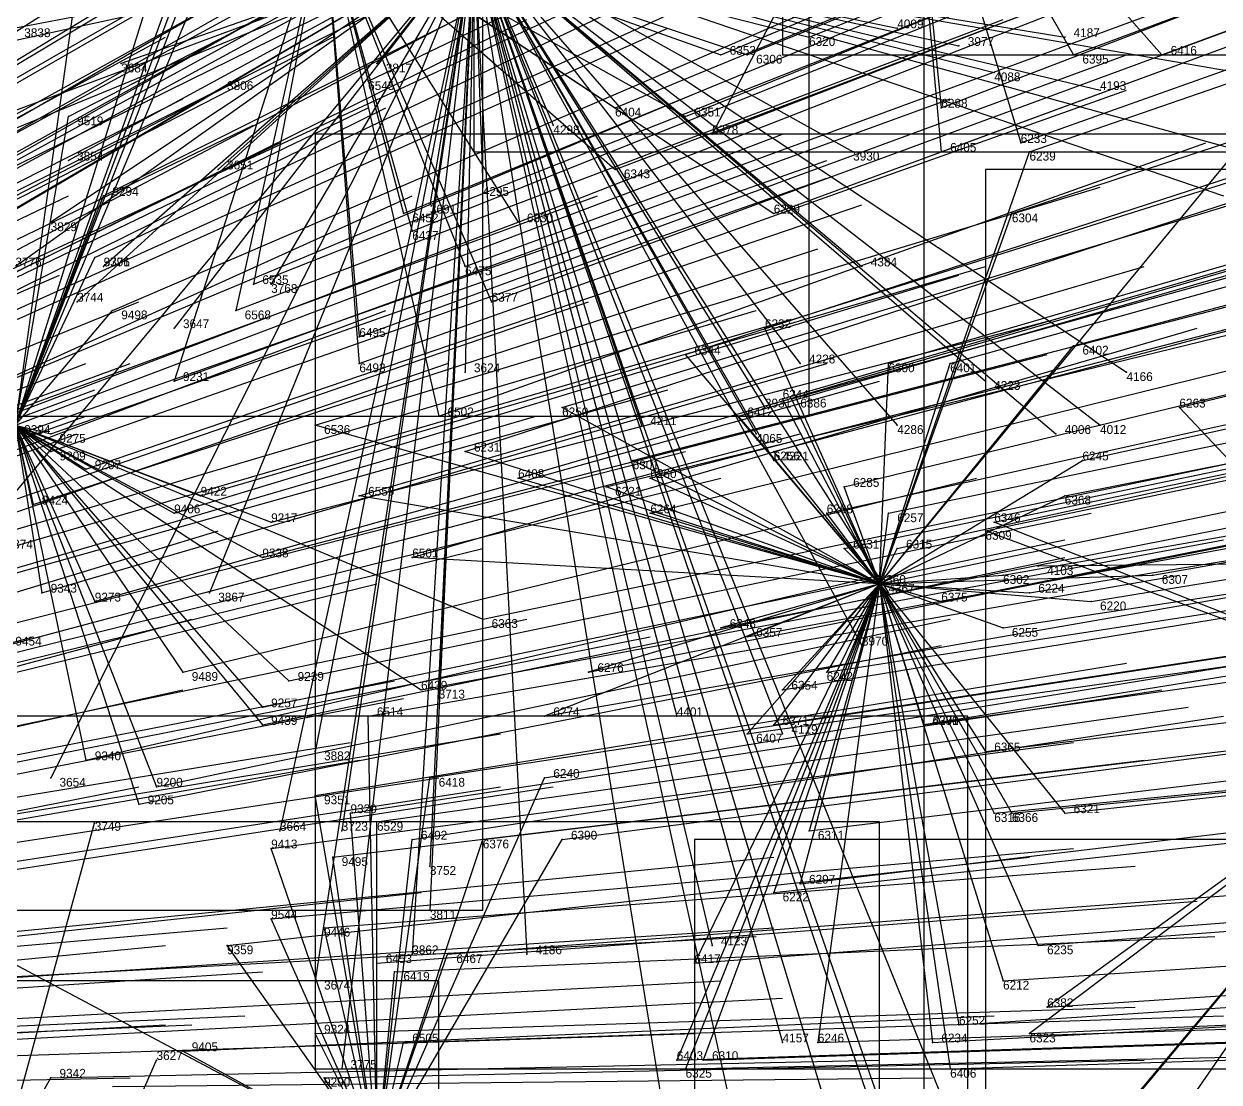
# Model space of a CAD drawing. Extents: x -0.5 to 0.59, y -0.5 to 0.59.
# Drawn here: x 0.207 to 0.3425, y 0.0045 to 0.1245 of the extents above; entities that cross this region are included whole.
import ezdxf

# ---------------------------------------------------------------- set-up
doc = ezdxf.new("R2010")
doc.units = 0
for name, color, linetype in [('Clients', 3, 'CONTINUOUS'), ('Facilities', 3, 'CONTINUOUS'), ('Facilities_lines', 3, 'CONTINUOUS'), ('Min_max_boxes', 1, 'CONTINUOUS'), ('Normals', 1, 'CONTINUOUS'), ('Source_points', 5, 'CONTINUOUS'), ('Text', 3, 'CONTINUOUS')]:
    doc.layers.add(name, color=color, linetype=linetype)

msp = doc.modelspace()

# ---------------------------------------------------------------- linework, layer by layer
at = {"layer": 'Clients', "color": 5}
for p in [(0.306, 0.124, -1.25), (0.296, 0.123, -0.8), (0.313, 0.122, -1.25), (0.325, 0.123, -1.25), (0.286, 0.121, -0.778), (0.289, 0.121, -0.783), (0.326, 0.121, -0.869), (0.336, 0.121, -0.894), (0.218, 0.12, -1.25), (0.247, 0.12, -1.25), (0.246, 0.118, -0.682), (0.317, 0.119, -1.25), (0.229, 0.117, -1.25), (0.329, 0.117, -1.25), (0.212, 0.114, -0.601), (0.274, 0.115, -0.742), (0.282, 0.114, -0.761), (0.311, 0.115, -0.828), (0.267, 0.113, -1.25), (0.285, 0.112, -0.765), (0.301, 0.11, -1.25), (0.311, 0.11, -0.826), (0.32, 0.111, -0.846), (0.321, 0.11, -0.847), (0.212, 0.109, -1.25), (0.229, 0.108, -1.25), (0.274, 0.108, -0.736), (0.259, 0.106, -1.25), (0.216, 0.105, -0.602), (0.253, 0.104, -1.25), (0.21, 0.102, -1.25), (0.25, 0.103, -0.676), (0.263, 0.102, -0.706), (0.292, 0.103, -0.774), (0.319, 0.103, -0.838), (0.251, 0.101, -0.675), (0.215, 0.098, -0.591), (0.216, 0.097, -1.25), (0.257, 0.097, -0.686), (0.302, 0.097, -1.25), (0.233, 0.095, -0.63), (0.235, 0.095, -1.25), (0.213, 0.093, -1.25), (0.26, 0.093, -0.689), (0.217, 0.092, -0.59), (0.231, 0.092, -0.622), (0.224, 0.09, -1.25), (0.291, 0.09, -0.762), (0.245, 0.089, -0.652), (0.282, 0.087, -0.739), (0.326, 0.088, -0.844), (0.245, 0.086, -0.648), (0.295, 0.086, -1.25), (0.305, 0.086, -0.792), (0.312, 0.086, -0.809), (0.257, 0.085, -1.25), (0.332, 0.085, -1.25), (0.224, 0.084, -0.598), (0.316, 0.084, -1.25), (0.293, 0.082, -0.761), (0.294, 0.082, -0.763), (0.254, 0.08, -0.667), (0.268, 0.081, -0.699), (0.288, 0.08, -0.748), (0.291, 0.081, -1.25), (0.338, 0.081, -0.868), (0.24, 0.079, -0.632), (0.277, 0.079, -1.25), (0.306, 0.079, -1.25), (0.329, 0.079, -1.25), (0.21, 0.078, -0.561), (0.29, 0.078, -1.25), (0.324, 0.078, -1.25), (0.21, 0.076, -0.559), (0.257, 0.076, -0.671), (0.292, 0.076, -0.754), (0.276, 0.075, -0.714), (0.292, 0.075, -1.25), (0.327, 0.075, -0.838), (0.214, 0.074, -0.567), (0.263, 0.073, -0.682), (0.273, 0.072, -0.706), (0.278, 0.073, -0.718), (0.3, 0.072, -0.772), (0.227, 0.071, -0.594), (0.245, 0.071, -0.639), (0.325, 0.071, -0.831), (0.208, 0.07, -0.55), (0.224, 0.069, -0.586), (0.235, 0.068, -0.611), (0.278, 0.069, -0.715), (0.298, 0.069, -0.764), (0.305, 0.069, -0.782), (0.317, 0.068, -0.81), (0.316, 0.067, -0.806), (0.234, 0.064, -0.606), (0.251, 0.064, -0.648), (0.3, 0.065, -0.769), (0.306, 0.065, -0.783), (0.322, 0.063, -1.25), (0.318, 0.062, -0.809), (0.335, 0.062, -0.852), (0.209, 0.06, -0.545), (0.228, 0.06, -1.25), (0.305, 0.06, -1.25), (0.321, 0.06, -0.816), (0.215, 0.059, -0.557), (0.311, 0.059, -0.791), (0.328, 0.059, -0.833), (0.259, 0.057, -0.663), (0.286, 0.056, -0.729), (0.318, 0.056, -0.808), (0.289, 0.055, -0.737), (0.302, 0.054, -1.25), (0.225, 0.051, -0.577), (0.271, 0.051, -0.69), (0.298, 0.051, -0.755), (0.237, 0.05, -0.606), (0.252, 0.049, -0.641), (0.293, 0.049, -0.744), (0.254, 0.048, -1.25), (0.234, 0.047, -0.598), (0.234, 0.045, -0.596), (0.246, 0.046, -0.626), (0.266, 0.046, -0.676), (0.281, 0.046, -1.25), (0.292, 0.045, -0.74), (0.309, 0.045, -1.25), (0.309, 0.045, -0.781), (0.289, 0.044, -0.731), (0.293, 0.044, -1.25), (0.214, 0.041, -0.545), (0.24, 0.042, -1.25), (0.316, 0.042, -0.797), (0.21, 0.039, -1.25), (0.222, 0.038, -0.563), (0.253, 0.039, -0.64), (0.266, 0.039, -0.673), (0.24, 0.037, -0.608), (0.22, 0.036, -0.558), (0.215, 0.034, -1.25), (0.244, 0.035, -0.617), (0.247, 0.034, -0.623), (0.317, 0.035, -0.796), (0.319, 0.035, -0.801), (0.325, 0.035, -0.818), (0.236, 0.033, -1.25), (0.243, 0.033, -1.25), (0.296, 0.033, -0.746), (0.251, 0.032, -0.633), (0.259, 0.032, -0.652), (0.268, 0.032, -0.676), (0.235, 0.031, -0.592), (0.242, 0.03, -0.61), (0.253, 0.029, -1.25), (0.292, 0.026, -0.733), (0.295, 0.027, -0.742), (0.253, 0.024, -1.25), (0.235, 0.023, -0.59), (0.241, 0.022, -0.605), (0.23, 0.02, -0.577), (0.251, 0.019, -1.25), (0.255, 0.019, -0.64), (0.264, 0.019, -1.25), (0.285, 0.02, -1.25), (0.322, 0.02, -0.807), (0.247, 0.018, -0.62), (0.283, 0.018, -0.708), (0.249, 0.017, -0.625), (0.24, 0.016, -1.25), (0.318, 0.016, -0.795), (0.323, 0.013, -0.808), (0.313, 0.011, -0.782), (0.24, 0.01, -0.601), (0.321, 0.01, -0.802), (0.25, 0.009, -0.626), (0.293, 0.009, -1.25), (0.297, 0.009, -0.742), (0.31, 0.009, -0.776), (0.222, 0.007, -1.25), (0.225, 0.008, -0.563), (0.281, 0.007, -0.702), (0.284, 0.007, -0.711), (0.243, 0.006, -1.25), (0.282, 0.006, -0.705), (0.312, 0.006, -0.78), (0.21, 0.005, -0.526), (0.241, 0.005, -0.603)]:
    msp.add_point(p, dxfattribs=at)
at = {"layer": 'Facilities', "color": 3}
msp.add_point((0.304, 0.061, -0.775), dxfattribs=at)
at = {"layer": 'Facilities_lines', "color": 3}
for p, q in [((0.307, 0.154, -0.86), (0.285, 0.112, -0.765)), ((0.307, 0.154, -0.86), (0.32, 0.111, -0.846)), ((0.307, 0.154, -0.86), (0.311, 0.115, -0.828)), ((0.307, 0.154, -0.86), (0.326, 0.121, -0.869)), ((0.307, 0.154, -0.86), (0.311, 0.11, -0.826)), ((0.307, 0.154, -0.86), (0.336, 0.121, -0.894)), ((0.241, 0.137, -0.692), (0.224, 0.084, -0.598)), ((0.241, 0.137, -0.692), (0.231, 0.092, -0.622)), ((0.241, 0.137, -0.692), (0.233, 0.095, -0.63)), ((0.241, 0.137, -0.692), (0.292, 0.103, -0.774)), ((0.241, 0.137, -0.692), (0.26, 0.093, -0.689)), ((0.241, 0.137, -0.692), (0.251, 0.101, -0.675)), ((0.241, 0.137, -0.692), (0.25, 0.103, -0.676)), ((0.241, 0.137, -0.692), (0.257, 0.097, -0.686)), ((0.241, 0.137, -0.692), (0.245, 0.086, -0.648)), ((0.241, 0.137, -0.692), (0.245, 0.089, -0.652)), ((0.241, 0.137, -0.692), (0.254, 0.08, -0.667)), ((0.241, 0.137, -0.692), (0.246, 0.118, -0.682)), ((0.241, 0.137, -0.692), (0.263, 0.102, -0.706)), ((0.241, 0.137, -0.692), (0.274, 0.108, -0.736)), ((0.241, 0.137, -0.692), (0.289, 0.121, -0.783)), ((0.241, 0.137, -0.692), (0.296, 0.123, -0.8)), ((0.241, 0.137, -0.692), (0.282, 0.114, -0.761)), ((0.241, 0.137, -0.692), (0.286, 0.121, -0.778)), ((0.241, 0.137, -0.692), (0.274, 0.115, -0.742)), ((0.206, 0.079, -0.552), (0.23, 0.136, -0.668)), ((0.258, 0.134, -1.25), (0.185, 0.118, -1.25)), ((0.258, 0.134, -1.25), (0.188, 0.108, -1.25)), ((0.258, 0.134, -1.25), (0.188, 0.093, -1.25)), ((0.258, 0.134, -1.25), (0.191, 0.101, -1.25)), ((0.258, 0.134, -1.25), (0.194, 0.057, -1.25)), ((0.258, 0.134, -1.25), (0.195, 0.097, -1.25)), ((0.258, 0.134, -1.25), (0.202, 0.111, -1.25)), ((0.258, 0.134, -1.25), (0.206, 0.097, -1.25)), ((0.258, 0.134, -1.25), (0.206, 0.124, -1.25)), ((0.258, 0.134, -1.25), (0.21, 0.039, -1.25)), ((0.258, 0.134, -1.25), (0.21, 0.102, -1.25)), ((0.258, 0.134, -1.25), (0.212, 0.109, -1.25)), ((0.258, 0.134, -1.25), (0.213, 0.093, -1.25)), ((0.258, 0.134, -1.25), (0.216, 0.097, -1.25)), ((0.258, 0.134, -1.25), (0.218, 0.12, -1.25)), ((0.258, 0.134, -1.25), (0.224, 0.09, -1.25)), ((0.258, 0.134, -1.25), (0.228, 0.06, -1.25)), ((0.258, 0.134, -1.25), (0.229, 0.108, -1.25)), ((0.258, 0.134, -1.25), (0.229, 0.117, -1.25)), ((0.258, 0.134, -1.25), (0.235, 0.095, -1.25)), ((0.258, 0.134, -1.25), (0.236, 0.033, -1.25)), ((0.258, 0.134, -1.25), (0.24, 0.016, -1.25)), ((0.258, 0.134, -1.25), (0.24, 0.042, -1.25)), ((0.258, 0.134, -1.25), (0.243, 0.006, -1.25)), ((0.258, 0.134, -1.25), (0.243, 0.033, -1.25)), ((0.258, 0.134, -1.25), (0.247, 0.12, -1.25)), ((0.258, 0.134, -1.25), (0.251, 0.019, -1.25)), ((0.258, 0.134, -1.25), (0.253, 0.029, -1.25)), ((0.258, 0.134, -1.25), (0.253, 0.024, -1.25)), ((0.258, 0.134, -1.25), (0.253, 0.104, -1.25)), ((0.258, 0.134, -1.25), (0.254, 0.048, -1.25)), ((0.258, 0.134, -1.25), (0.257, 0.085, -1.25)), ((0.258, 0.134, -1.25), (0.291, -0.016, -1.25)), ((0.258, 0.134, -1.25), (0.303, -0.015, -1.25)), ((0.258, 0.134, -1.25), (0.31, -0.015, -1.25)), ((0.258, 0.134, -1.25), (0.28, -0.002, -1.25)), ((0.258, 0.134, -1.25), (0.306, -0.007, -1.25)), ((0.258, 0.134, -1.25), (0.301, 0.11, -1.25)), ((0.258, 0.134, -1.25), (0.291, 0.081, -1.25)), ((0.258, 0.134, -1.25), (0.302, 0.054, -1.25)), ((0.258, 0.134, -1.25), (0.313, 0.122, -1.25)), ((0.258, 0.134, -1.25), (0.306, 0.124, -1.25)), ((0.258, 0.134, -1.25), (0.29, 0.078, -1.25)), ((0.258, 0.134, -1.25), (0.317, 0.119, -1.25)), ((0.258, 0.134, -1.25), (0.343, 0.105, -1.25)), ((0.258, 0.134, -1.25), (0.293, 0.044, -1.25)), ((0.258, 0.134, -1.25), (0.285, 0.02, -1.25)), ((0.258, 0.134, -1.25), (0.293, 0.009, -1.25)), ((0.258, 0.134, -1.25), (0.313, -0.002, -1.25)), ((0.258, 0.134, -1.25), (0.362, 0.116, -1.25)), ((0.258, 0.134, -1.25), (0.324, 0.078, -1.25)), ((0.258, 0.134, -1.25), (0.329, 0.079, -1.25)), ((0.258, 0.134, -1.25), (0.349, 0.109, -1.25)), ((0.258, 0.134, -1.25), (0.332, 0.085, -1.25)), ((0.258, 0.134, -1.25), (0.264, 0.019, -1.25)), ((0.258, 0.134, -1.25), (0.325, 0.123, -1.25)), ((0.258, 0.134, -1.25), (0.329, 0.117, -1.25)), ((0.258, 0.134, -1.25), (0.277, 0.079, -1.25)), ((0.258, 0.134, -1.25), (0.292, 0.075, -1.25)), ((0.258, 0.134, -1.25), (0.316, 0.084, -1.25)), ((0.258, 0.134, -1.25), (0.295, 0.086, -1.25)), ((0.258, 0.134, -1.25), (0.306, 0.079, -1.25)), ((0.258, 0.134, -1.25), (0.259, 0.106, -1.25)), ((0.258, 0.134, -1.25), (0.267, 0.113, -1.25)), ((0.258, 0.134, -1.25), (0.305, 0.06, -1.25)), ((0.258, 0.134, -1.25), (0.302, 0.097, -1.25)), ((0.258, 0.134, -1.25), (0.281, 0.046, -1.25)), ((0.206, 0.079, -0.552), (0.226, 0.13, -0.65)), ((0.206, 0.079, -0.552), (0.213, 0.129, -0.623)), ((0.206, 0.079, -0.552), (0.224, 0.129, -0.647)), ((0.206, 0.079, -0.552), (0.221, 0.127, -0.637)), ((0.206, 0.079, -0.552), (0.224, 0.127, -0.644)), ((0.206, 0.079, -0.552), (0.212, 0.114, -0.601)), ((0.304, 0.061, -0.775), (0.346, 0.112, -0.91)), ((0.304, 0.061, -0.775), (0.321, 0.11, -0.847)), ((0.206, 0.079, -0.552), (0.216, 0.105, -0.602)), ((0.304, 0.061, -0.775), (0.319, 0.103, -0.838)), ((0.206, 0.079, -0.552), (0.215, 0.098, -0.591)), ((0.206, 0.079, -0.552), (0.217, 0.092, -0.59)), ((0.304, 0.061, -0.775), (0.291, 0.09, -0.762)), ((0.304, 0.061, -0.775), (0.282, 0.087, -0.739)), ((0.304, 0.061, -0.775), (0.326, 0.088, -0.844)), ((0.304, 0.061, -0.775), (0.305, 0.086, -0.792)), ((0.304, 0.061, -0.775), (0.312, 0.086, -0.809)), ((0.304, 0.061, -0.775), (0.293, 0.082, -0.761)), ((0.304, 0.061, -0.775), (0.294, 0.082, -0.763)), ((0.304, 0.061, -0.775), (0.268, 0.081, -0.699)), ((0.304, 0.061, -0.775), (0.288, 0.08, -0.748)), ((0.37, 0.047, -0.931), (0.338, 0.081, -0.868)), ((0.206, 0.079, -0.552), (0.252, 0.049, -0.641)), ((0.206, 0.079, -0.552), (0.222, 0.038, -0.563)), ((0.206, 0.079, -0.552), (0.22, 0.036, -0.558)), ((0.206, 0.079, -0.552), (0.234, 0.047, -0.598)), ((0.206, 0.079, -0.552), (0.214, 0.041, -0.545)), ((0.206, 0.079, -0.552), (0.214, 0.074, -0.567)), ((0.206, 0.079, -0.552), (0.21, 0.076, -0.559)), ((0.206, 0.079, -0.552), (0.21, 0.078, -0.561)), ((0.206, 0.079, -0.552), (0.215, 0.059, -0.557)), ((0.206, 0.079, -0.552), (0.209, 0.06, -0.545)), ((0.206, 0.079, -0.552), (0.259, 0.057, -0.663)), ((0.206, 0.079, -0.552), (0.235, 0.068, -0.611)), ((0.206, 0.079, -0.552), (0.237, 0.05, -0.606)), ((0.206, 0.079, -0.552), (0.234, 0.064, -0.606)), ((0.206, 0.079, -0.552), (0.224, 0.069, -0.586)), ((0.206, 0.079, -0.552), (0.227, 0.071, -0.594)), ((0.206, 0.079, -0.552), (0.208, 0.07, -0.55)), ((0.206, 0.079, -0.552), (0.234, 0.045, -0.596)), ((0.206, 0.079, -0.552), (0.225, 0.051, -0.577)), ((0.304, 0.061, -0.775), (0.24, 0.079, -0.632)), ((0.304, 0.061, -0.775), (0.257, 0.076, -0.671)), ((0.304, 0.061, -0.775), (0.292, 0.076, -0.754)), ((0.304, 0.061, -0.775), (0.276, 0.075, -0.714)), ((0.304, 0.061, -0.775), (0.327, 0.075, -0.838)), ((0.304, 0.061, -0.775), (0.263, 0.073, -0.682)), ((0.304, 0.061, -0.775), (0.273, 0.072, -0.706)), ((0.304, 0.061, -0.775), (0.278, 0.073, -0.718)), ((0.304, 0.061, -0.775), (0.3, 0.072, -0.772)), ((0.304, 0.061, -0.775), (0.245, 0.071, -0.639)), ((0.304, 0.061, -0.775), (0.325, 0.071, -0.831)), ((0.304, 0.061, -0.775), (0.278, 0.069, -0.715)), ((0.304, 0.061, -0.775), (0.298, 0.069, -0.764)), ((0.304, 0.061, -0.775), (0.305, 0.069, -0.782)), ((0.37, 0.047, -0.931), (0.317, 0.068, -0.81)), ((0.37, 0.047, -0.931), (0.316, 0.067, -0.806)), ((0.304, 0.061, -0.775), (0.251, 0.064, -0.648)), ((0.304, 0.061, -0.775), (0.3, 0.065, -0.769)), ((0.304, 0.061, -0.775), (0.306, 0.065, -0.783)), ((0.427, 0.064, -1.25), (0.309, 0.045, -1.25)), ((0.427, 0.064, -1.25), (0.322, 0.063, -1.25)), ((0.304, 0.061, -0.775), (0.266, 0.046, -0.676)), ((0.304, 0.061, -0.775), (0.271, 0.051, -0.69)), ((0.304, 0.061, -0.775), (0.281, 0.007, -0.702)), ((0.304, 0.061, -0.775), (0.282, 0.006, -0.705)), ((0.304, 0.061, -0.775), (0.283, 0.018, -0.708)), ((0.304, 0.061, -0.775), (0.284, 0.007, -0.711)), ((0.304, 0.061, -0.775), (0.286, 0.056, -0.729)), ((0.304, 0.061, -0.775), (0.289, 0.055, -0.737)), ((0.304, 0.061, -0.775), (0.289, 0.044, -0.731)), ((0.304, 0.061, -0.775), (0.292, 0.026, -0.733)), ((0.304, 0.061, -0.775), (0.292, 0.045, -0.74)), ((0.304, 0.061, -0.775), (0.293, 0.049, -0.744)), ((0.304, 0.061, -0.775), (0.295, 0.027, -0.742)), ((0.304, 0.061, -0.775), (0.296, 0.033, -0.746)), ((0.304, 0.061, -0.775), (0.297, 0.009, -0.742)), ((0.304, 0.061, -0.775), (0.298, 0.051, -0.755)), ((0.304, 0.061, -0.775), (0.335, 0.062, -0.852)), ((0.304, 0.061, -0.775), (0.318, 0.062, -0.809)), ((0.304, 0.061, -0.775), (0.318, 0.016, -0.795)), ((0.304, 0.061, -0.775), (0.328, 0.059, -0.833)), ((0.304, 0.061, -0.775), (0.31, 0.009, -0.776)), ((0.304, 0.061, -0.775), (0.322, 0.02, -0.807)), ((0.304, 0.061, -0.775), (0.318, 0.056, -0.808)), ((0.304, 0.061, -0.775), (0.309, 0.045, -0.781)), ((0.304, 0.061, -0.775), (0.321, 0.06, -0.816)), ((0.304, 0.061, -0.775), (0.317, 0.035, -0.796)), ((0.304, 0.061, -0.775), (0.325, 0.035, -0.818)), ((0.304, 0.061, -0.775), (0.313, 0.011, -0.782)), ((0.304, 0.061, -0.775), (0.316, 0.042, -0.797)), ((0.304, 0.061, -0.775), (0.319, 0.035, -0.801)), ((0.304, 0.061, -0.775), (0.311, 0.059, -0.791)), ((0.304, 0.061, -0.775), (0.312, 0.006, -0.78)), ((0.37, 0.047, -0.931), (0.321, 0.01, -0.802)), ((0.37, 0.047, -0.931), (0.323, 0.013, -0.808)), ((0.37, 0.047, -0.931), (0.328, -0.003, -0.819)), ((0.37, 0.047, -0.931), (0.329, -0.002, -0.822)), ((0.37, 0.047, -0.931), (0.334, -0.005, -0.836)), ((0.247, -0.004, -0.617), (0.246, 0.046, -0.626)), ((0.247, -0.004, -0.617), (0.253, 0.039, -0.64)), ((0.247, -0.004, -0.617), (0.266, 0.039, -0.673)), ((0.247, -0.004, -0.617), (0.24, 0.037, -0.608)), ((0.184, -0.079, -1.25), (0.215, 0.034, -1.25)), ((0.247, -0.004, -0.617), (0.244, 0.035, -0.617)), ((0.247, -0.004, -0.617), (0.247, 0.034, -0.623)), ((0.247, -0.004, -0.617), (0.259, 0.032, -0.652)), ((0.247, -0.004, -0.617), (0.268, 0.032, -0.676)), ((0.247, -0.004, -0.617), (0.251, 0.032, -0.633)), ((0.247, -0.004, -0.617), (0.235, 0.031, -0.592)), ((0.247, -0.004, -0.617), (0.242, 0.03, -0.61)), ((0.247, -0.004, -0.617), (0.235, 0.023, -0.59)), ((0.247, -0.004, -0.617), (0.241, 0.022, -0.605)), ((0.247, -0.004, -0.617), (0.2, 0.021, -0.503)), ((0.247, -0.004, -0.617), (0.23, 0.02, -0.577)), ((0.247, -0.004, -0.617), (0.255, 0.019, -0.64)), ((0.247, -0.004, -0.617), (0.247, 0.018, -0.62)), ((0.247, -0.004, -0.617), (0.249, 0.017, -0.625)), ((0.247, -0.004, -0.617), (0.24, 0.01, -0.601)), ((0.247, -0.004, -0.617), (0.25, 0.009, -0.626)), ((0.184, -0.079, -1.25), (0.222, 0.007, -1.25)), ((0.247, -0.004, -0.617), (0.225, 0.008, -0.563)), ((0.19, -0.031, -0.482), (0.21, 0.005, -0.526)), ((0.247, -0.004, -0.617), (0.241, 0.005, -0.603))]:
    msp.add_line(p, q, dxfattribs=at)
at = {"layer": 'Min_max_boxes', "color": 1}
for p, q in [((0.309, 0.285, -1.25), (0.309, -0.116, -1.25)), ((0.309, 0.285, -1.25), (0.309, -0.116, -1.25)), ((0.293, 0.269, -1.25), (0.293, 0.121, -1.25)), ((0.293, 0.269, -1.25), (0.293, 0.121, -1.25)), ((0.258, 0.198, -1.021), (0.258, 0.11, -1.021)), ((0.258, 0.198, -0.742), (0.258, 0.11, -0.742)), ((0.296, 0.08, -0.82), (0.296, 0.181, -0.82)), ((0.296, 0.08, -0.549), (0.296, 0.181, -0.549)), ((0.259, 0.024, -0.668), (0.259, 0.136, -0.668)), ((0.259, 0.024, -0.417), (0.259, 0.136, -0.417)), ((0.293, 0.121, -1.25), (0.475, 0.121, -1.25)), ((0.293, 0.121, -1.25), (0.475, 0.121, -1.25)), ((0.293, 0.121, -1.25), (0.293, 0.121, -1.25)), ((0.346, 0.112, -0.91), (0.24, 0.112, -0.91)), ((0.24, 0.112, -0.91), (0.24, 0.006, -0.91)), ((0.346, 0.112, -0.632), (0.24, 0.112, -0.632)), ((0.24, 0.112, -0.632), (0.24, 0.006, -0.632)), ((0.24, 0.112, -0.91), (0.24, 0.112, -0.632)), ((0.258, 0.11, -1.021), (0.371, 0.11, -1.021)), ((0.258, 0.11, -0.742), (0.371, 0.11, -0.742)), ((0.258, 0.11, -1.021), (0.258, 0.11, -0.742)), ((0.427, 0.108, -1.069), (0.316, 0.108, -1.069)), ((0.316, 0.108, -1.069), (0.316, -0.005, -1.069)), ((0.427, 0.108, -0.802), (0.316, 0.108, -0.802)), ((0.316, 0.108, -0.802), (0.316, -0.005, -0.802)), ((0.316, 0.108, -1.069), (0.316, 0.108, -0.802)), ((0.173, 0.08, -0.82), (0.296, 0.08, -0.82)), ((0.173, 0.08, -0.549), (0.296, 0.08, -0.549)), ((0.296, 0.08, -0.82), (0.296, 0.08, -0.549)), ((0.314, 0.046, -0.786), (0.2, 0.046, -0.786)), ((0.314, 0.046, -0.503), (0.2, 0.046, -0.503)), ((0.314, -0.053, -0.786), (0.314, 0.046, -0.786)), ((0.314, -0.053, -0.503), (0.314, 0.046, -0.503)), ((0.314, 0.046, -0.786), (0.314, 0.046, -0.503)), ((0.304, 0.034, -1.25), (0.067, 0.034, -1.25)), ((0.304, 0.034, -1.25), (0.067, 0.034, -1.25)), ((0.304, -0.175, -1.25), (0.304, 0.034, -1.25)), ((0.304, -0.175, -1.25), (0.304, 0.034, -1.25)), ((0.304, 0.034, -1.25), (0.304, 0.034, -1.25)), ((0.497, 0.032, -1.25), (0.283, 0.032, -1.25)), ((0.283, 0.032, -1.25), (0.283, -0.244, -1.25)), ((0.497, 0.032, -1.25), (0.283, 0.032, -1.25)), ((0.283, 0.032, -1.25), (0.283, -0.244, -1.25)), ((0.283, 0.032, -1.25), (0.283, 0.032, -1.25)), ((0.15, 0.024, -0.668), (0.259, 0.024, -0.668)), ((0.15, 0.024, -0.417), (0.259, 0.024, -0.417)), ((0.259, 0.024, -0.668), (0.259, 0.024, -0.417)), ((0.254, 0.016, -0.635), (0.119, 0.016, -0.635)), ((0.254, 0.016, -0.312), (0.119, 0.016, -0.312)), ((0.254, -0.075, -0.635), (0.254, 0.016, -0.635)), ((0.254, -0.075, -0.312), (0.254, 0.016, -0.312)), ((0.254, 0.016, -0.635), (0.254, 0.016, -0.312)), ((0.24, 0.006, -0.91), (0.346, 0.006, -0.91)), ((0.24, 0.006, -0.632), (0.346, 0.006, -0.632)), ((0.24, 0.006, -0.91), (0.24, 0.006, -0.632))]:
    msp.add_line(p, q, dxfattribs=at)
at = {"layer": 'Normals', "color": 1}
for p, q in [((0.246, 0.118, -0.682), (0.329, 0.158, -0.644)), ((0.296, 0.123, -0.8), (0.382, 0.158, -0.763)), ((0.188, 0.109, -0.544), (0.268, 0.157, -0.508)), ((0.202, 0.112, -0.578), (0.283, 0.157, -0.54)), ((0.212, 0.114, -0.601), (0.294, 0.156, -0.564)), ((0.286, 0.121, -0.778), (0.372, 0.157, -0.741)), ((0.289, 0.121, -0.783), (0.375, 0.156, -0.746)), ((0.204, 0.111, -0.58), (0.285, 0.155, -0.542)), ((0.175, 0.104, -0.509), (0.254, 0.154, -0.474)), ((0.326, 0.121, -0.869), (0.412, 0.153, -0.831)), ((0.336, 0.121, -0.894), (0.423, 0.153, -0.856)), ((0.274, 0.115, -0.742), (0.359, 0.15, -0.704)), ((0.282, 0.114, -0.761), (0.368, 0.149, -0.723)), ((0.311, 0.115, -0.828), (0.397, 0.148, -0.791)), ((0.191, 0.101, -0.54), (0.272, 0.147, -0.503)), ((0.216, 0.105, -0.602), (0.3, 0.147, -0.565)), ((0.166, 0.096, -0.48), (0.245, 0.144, -0.442)), ((0.179, 0.098, -0.51), (0.26, 0.145, -0.474)), ((0.285, 0.112, -0.765), (0.371, 0.145, -0.728)), ((0.17, 0.097, -0.488), (0.25, 0.143, -0.451)), ((0.186, 0.098, -0.526), (0.268, 0.143, -0.49)), ((0.195, 0.1, -0.549), (0.279, 0.142, -0.513)), ((0.274, 0.108, -0.736), (0.361, 0.141, -0.7)), ((0.311, 0.11, -0.826), (0.398, 0.142, -0.788)), ((0.32, 0.111, -0.846), (0.407, 0.142, -0.809)), ((0.321, 0.11, -0.847), (0.408, 0.14, -0.81)), ((0.162, 0.093, -0.466), (0.242, 0.139, -0.428)), ((0.182, 0.095, -0.512), (0.263, 0.139, -0.475)), ((0.215, 0.098, -0.591), (0.299, 0.138, -0.554)), ((0.25, 0.103, -0.676), (0.335, 0.138, -0.638)), ((0.263, 0.102, -0.706), (0.35, 0.136, -0.669)), ((0.251, 0.101, -0.675), (0.336, 0.135, -0.637)), ((0.292, 0.103, -0.774), (0.379, 0.135, -0.737)), ((0.319, 0.103, -0.838), (0.407, 0.132, -0.801)), ((0.158, 0.085, -0.449), (0.239, 0.131, -0.412)), ((0.163, 0.086, -0.461), (0.244, 0.131, -0.424)), ((0.217, 0.092, -0.59), (0.303, 0.129, -0.554)), ((0.233, 0.095, -0.63), (0.319, 0.129, -0.592)), ((0.257, 0.097, -0.686), (0.344, 0.129, -0.648)), ((0.189, 0.089, -0.523), (0.273, 0.128, -0.486)), ((0.174, 0.082, -0.48), (0.256, 0.125, -0.443)), ((0.181, 0.084, -0.498), (0.264, 0.125, -0.461)), ((0.197, 0.088, -0.539), (0.281, 0.126, -0.502)), ((0.231, 0.092, -0.622), (0.318, 0.125, -0.585)), ((0.26, 0.093, -0.689), (0.347, 0.125, -0.652)), ((0.195, 0.086, -0.533), (0.28, 0.124, -0.496)), ((0.306, 0.124, -1.25), (0.306, 0.124, -1.15)), ((0.142, 0.079, -0.405), (0.223, 0.123, -0.368)), ((0.16, 0.081, -0.448), (0.242, 0.123, -0.41)), ((0.313, 0.122, -1.25), (0.313, 0.122, -1.15)), ((0.325, 0.123, -1.25), (0.325, 0.123, -1.15)), ((0.245, 0.089, -0.652), (0.332, 0.121, -0.615)), ((0.218, 0.12, -1.25), (0.218, 0.12, -1.15)), ((0.247, 0.12, -1.25), (0.247, 0.12, -1.15)), ((0.152, 0.077, -0.426), (0.233, 0.119, -0.386)), ((0.291, 0.09, -0.762), (0.38, 0.118, -0.725)), ((0.317, 0.119, -1.25), (0.317, 0.119, -1.15)), ((0.198, 0.081, -0.535), (0.284, 0.117, -0.498)), ((0.229, 0.117, -1.25), (0.229, 0.117, -1.15)), ((0.245, 0.086, -0.648), (0.332, 0.117, -0.61)), ((0.329, 0.117, -1.25), (0.329, 0.117, -1.15)), ((0.142, 0.074, -0.4), (0.225, 0.116, -0.364)), ((0.224, 0.084, -0.598), (0.312, 0.116, -0.562)), ((0.282, 0.087, -0.739), (0.371, 0.116, -0.702)), ((0.163, 0.075, -0.447), (0.246, 0.115, -0.408)), ((0.165, 0.074, -0.453), (0.248, 0.115, -0.414)), ((0.15, 0.073, -0.417), (0.233, 0.113, -0.379)), ((0.267, 0.113, -1.25), (0.267, 0.113, -1.15)), ((0.206, 0.079, -0.552), (0.293, 0.112, -0.515)), ((0.305, 0.086, -0.792), (0.394, 0.112, -0.755)), ((0.326, 0.088, -0.844), (0.416, 0.112, -0.808)), ((0.154, 0.071, -0.424), (0.236, 0.111, -0.384)), ((0.254, 0.08, -0.667), (0.341, 0.111, -0.628)), ((0.301, 0.11, -1.25), (0.301, 0.11, -1.15)), ((0.312, 0.086, -0.809), (0.402, 0.111, -0.772)), ((0.21, 0.078, -0.561), (0.298, 0.109, -0.525)), ((0.212, 0.109, -1.25), (0.212, 0.109, -1.15)), ((0.229, 0.108, -1.25), (0.229, 0.108, -1.15)), ((0.268, 0.081, -0.699), (0.357, 0.108, -0.662)), ((0.293, 0.082, -0.761), (0.382, 0.108, -0.724)), ((0.21, 0.076, -0.559), (0.298, 0.107, -0.522)), ((0.24, 0.079, -0.632), (0.329, 0.106, -0.594)), ((0.259, 0.106, -1.25), (0.259, 0.106, -1.15)), ((0.288, 0.08, -0.748), (0.378, 0.106, -0.711)), ((0.294, 0.082, -0.763), (0.384, 0.107, -0.726)), ((0.128, 0.065, -0.359), (0.212, 0.105, -0.322)), ((0.167, 0.067, -0.451), (0.251, 0.105, -0.412)), ((0.185, 0.073, -0.497), (0.272, 0.105, -0.459)), ((0.257, 0.076, -0.671), (0.346, 0.105, -0.634)), ((0.214, 0.074, -0.567), (0.302, 0.104, -0.53)), ((0.253, 0.104, -1.25), (0.253, 0.104, -1.15)), ((0.176, 0.069, -0.472), (0.263, 0.102, -0.435)), ((0.21, 0.102, -1.25), (0.21, 0.102, -1.15)), ((0.338, 0.081, -0.868), (0.428, 0.103, -0.831)), ((0.178, 0.068, -0.477), (0.266, 0.099, -0.44)), ((0.208, 0.07, -0.55), (0.297, 0.099, -0.512)), ((0.263, 0.073, -0.682), (0.352, 0.099, -0.645)), ((0.292, 0.076, -0.754), (0.382, 0.1, -0.717)), ((0.276, 0.075, -0.714), (0.365, 0.098, -0.676)), ((0.216, 0.097, -1.25), (0.216, 0.097, -1.15)), ((0.227, 0.071, -0.594), (0.316, 0.097, -0.557)), ((0.245, 0.071, -0.639), (0.334, 0.097, -0.602)), ((0.302, 0.097, -1.25), (0.302, 0.097, -1.15)), ((0.126, 0.059, -0.346), (0.211, 0.096, -0.31)), ((0.224, 0.069, -0.586), (0.313, 0.096, -0.549)), ((0.235, 0.095, -1.25), (0.235, 0.095, -1.15)), ((0.278, 0.073, -0.718), (0.367, 0.096, -0.68)), ((0.327, 0.075, -0.838), (0.418, 0.095, -0.801)), ((0.273, 0.072, -0.706), (0.363, 0.094, -0.668)), ((0.3, 0.072, -0.772), (0.391, 0.094, -0.736)), ((0.134, 0.058, -0.364), (0.22, 0.093, -0.328)), ((0.184, 0.063, -0.485), (0.271, 0.093, -0.448)), ((0.213, 0.093, -1.25), (0.213, 0.093, -1.15)), ((0.163, 0.06, -0.433), (0.248, 0.092, -0.393)), ((0.202, 0.066, -0.531), (0.29, 0.092, -0.493)), ((0.205, 0.065, -0.537), (0.294, 0.091, -0.5)), ((0.235, 0.068, -0.611), (0.324, 0.091, -0.573)), ((0.278, 0.069, -0.715), (0.367, 0.091, -0.677)), ((0.224, 0.09, -1.25), (0.224, 0.09, -1.15)), ((0.251, 0.064, -0.648), (0.34, 0.09, -0.61)), ((0.298, 0.069, -0.764), (0.388, 0.089, -0.727)), ((0.325, 0.071, -0.831), (0.416, 0.089, -0.795)), ((0.234, 0.064, -0.606), (0.323, 0.087, -0.568)), ((0.305, 0.069, -0.782), (0.396, 0.088, -0.745)), ((0.317, 0.068, -0.81), (0.408, 0.087, -0.772)), ((0.128, 0.053, -0.346), (0.214, 0.086, -0.309)), ((0.132, 0.054, -0.356), (0.219, 0.086, -0.319)), ((0.168, 0.056, -0.442), (0.255, 0.086, -0.404)), ((0.209, 0.06, -0.545), (0.298, 0.086, -0.507)), ((0.295, 0.086, -1.25), (0.295, 0.086, -1.15)), ((0.316, 0.067, -0.806), (0.406, 0.086, -0.769)), ((0.257, 0.085, -1.25), (0.257, 0.085, -1.15)), ((0.306, 0.065, -0.783), (0.397, 0.085, -0.746)), ((0.332, 0.085, -1.25), (0.332, 0.085, -1.15)), ((0.128, 0.051, -0.343), (0.215, 0.083, -0.306)), ((0.191, 0.058, -0.498), (0.28, 0.083, -0.461)), ((0.215, 0.059, -0.557), (0.304, 0.084, -0.519)), ((0.3, 0.065, -0.769), (0.391, 0.084, -0.732)), ((0.316, 0.084, -1.25), (0.316, 0.084, -1.15)), ((0.126, 0.049, -0.338), (0.214, 0.08, -0.302)), ((0.176, 0.054, -0.461), (0.265, 0.08, -0.424)), ((0.291, 0.081, -1.25), (0.291, 0.081, -1.15)), ((0.304, 0.061, -0.775), (0.395, 0.08, -0.738)), ((0.277, 0.079, -1.25), (0.277, 0.079, -1.15)), ((0.306, 0.079, -1.25), (0.306, 0.079, -1.15)), ((0.329, 0.079, -1.25), (0.329, 0.079, -1.15)), ((0.125, 0.046, -0.334), (0.213, 0.078, -0.299)), ((0.205, 0.054, -0.531), (0.295, 0.078, -0.493)), ((0.29, 0.078, -1.25), (0.29, 0.078, -1.15)), ((0.318, 0.062, -0.809), (0.409, 0.078, -0.773)), ((0.324, 0.078, -1.25), (0.324, 0.078, -1.15)), ((0.335, 0.062, -0.852), (0.427, 0.078, -0.815)), ((0.192, 0.053, -0.498), (0.282, 0.076, -0.46)), ((0.259, 0.057, -0.663), (0.35, 0.076, -0.627)), ((0.311, 0.059, -0.791), (0.402, 0.077, -0.754)), ((0.292, 0.075, -1.25), (0.292, 0.075, -1.15)), ((0.321, 0.06, -0.816), (0.413, 0.075, -0.78)), ((0.286, 0.056, -0.729), (0.377, 0.074, -0.691)), ((0.328, 0.059, -0.833), (0.42, 0.074, -0.796)), ((0.197, 0.051, -0.507), (0.286, 0.073, -0.469)), ((0.225, 0.051, -0.577), (0.315, 0.073, -0.539)), ((0.289, 0.055, -0.737), (0.381, 0.072, -0.699)), ((0.318, 0.056, -0.808), (0.41, 0.07, -0.771)), ((0.237, 0.05, -0.606), (0.328, 0.069, -0.569)), ((0.271, 0.051, -0.69), (0.362, 0.069, -0.652)), ((0.14, 0.04, -0.363), (0.229, 0.067, -0.326)), ((0.234, 0.047, -0.598), (0.325, 0.066, -0.56)), ((0.252, 0.049, -0.641), (0.343, 0.066, -0.604)), ((0.169, 0.043, -0.436), (0.259, 0.065, -0.398)), ((0.234, 0.045, -0.596), (0.325, 0.064, -0.559)), ((0.293, 0.049, -0.744), (0.385, 0.064, -0.706)), ((0.298, 0.051, -0.755), (0.389, 0.065, -0.717)), ((0.322, 0.063, -1.25), (0.322, 0.063, -1.15)), ((0.157, 0.039, -0.405), (0.247, 0.061, -0.368)), ((0.214, 0.041, -0.545), (0.304, 0.062, -0.507)), ((0.246, 0.046, -0.626), (0.338, 0.062, -0.589)), ((0.266, 0.046, -0.676), (0.358, 0.062, -0.639)), ((0.228, 0.06, -1.25), (0.228, 0.06, -1.15)), ((0.305, 0.06, -1.25), (0.305, 0.06, -1.15)), ((0.292, 0.045, -0.74), (0.384, 0.059, -0.702)), ((0.137, 0.033, -0.351), (0.226, 0.057, -0.314)), ((0.173, 0.038, -0.443), (0.264, 0.057, -0.406)), ((0.222, 0.038, -0.563), (0.312, 0.057, -0.525)), ((0.289, 0.044, -0.731), (0.381, 0.057, -0.693)), ((0.309, 0.045, -0.781), (0.401, 0.058, -0.744)), ((0.12, 0.031, -0.309), (0.208, 0.055, -0.269)), ((0.187, 0.037, -0.477), (0.278, 0.055, -0.439)), ((0.22, 0.036, -0.558), (0.311, 0.054, -0.521)), ((0.253, 0.039, -0.64), (0.345, 0.053, -0.604)), ((0.266, 0.039, -0.673), (0.358, 0.054, -0.636)), ((0.302, 0.054, -1.25), (0.302, 0.054, -1.15)), ((0.316, 0.042, -0.797), (0.408, 0.053, -0.76)), ((0.24, 0.037, -0.608), (0.332, 0.052, -0.571)), ((0.135, 0.029, -0.345), (0.225, 0.049, -0.307)), ((0.157, 0.032, -0.401), (0.249, 0.05, -0.366)), ((0.244, 0.035, -0.617), (0.336, 0.049, -0.579)), ((0.158, 0.03, -0.403), (0.25, 0.048, -0.367)), ((0.254, 0.048, -1.25), (0.254, 0.048, -1.15)), ((0.247, 0.034, -0.623), (0.339, 0.047, -0.585)), ((0.251, 0.032, -0.633), (0.343, 0.046, -0.596)), ((0.281, 0.046, -1.25), (0.281, 0.046, -1.15)), ((0.309, 0.045, -1.25), (0.309, 0.045, -1.15)), ((0.325, 0.035, -0.818), (0.417, 0.045, -0.78)), ((0.17, 0.029, -0.431), (0.261, 0.044, -0.393)), ((0.268, 0.032, -0.676), (0.361, 0.044, -0.639)), ((0.293, 0.044, -1.25), (0.293, 0.044, -1.15)), ((0.296, 0.033, -0.746), (0.388, 0.044, -0.708)), ((0.317, 0.035, -0.796), (0.409, 0.044, -0.759)), ((0.319, 0.035, -0.801), (0.411, 0.044, -0.764)), ((0.152, 0.028, -0.386), (0.244, 0.043, -0.35)), ((0.235, 0.031, -0.592), (0.326, 0.043, -0.554)), ((0.259, 0.032, -0.652), (0.351, 0.043, -0.616)), ((0.153, 0.025, -0.388), (0.245, 0.041, -0.351)), ((0.24, 0.042, -1.25), (0.24, 0.042, -1.15)), ((0.242, 0.03, -0.61), (0.334, 0.041, -0.572)), ((0.129, 0.02, -0.326), (0.22, 0.038, -0.289)), ((0.162, 0.025, -0.408), (0.254, 0.039, -0.373)), ((0.17, 0.024, -0.428), (0.261, 0.038, -0.39)), ((0.176, 0.024, -0.443), (0.267, 0.038, -0.405)), ((0.21, 0.039, -1.25), (0.21, 0.039, -1.15)), ((0.295, 0.027, -0.742), (0.387, 0.038, -0.704)), ((0.292, 0.026, -0.733), (0.384, 0.036, -0.696)), ((0.215, 0.034, -1.25), (0.215, 0.034, -1.15)), ((0.236, 0.033, -1.25), (0.236, 0.033, -1.15)), ((0.243, 0.033, -1.25), (0.243, 0.033, -1.15)), ((0.2, 0.021, -0.503), (0.292, 0.03, -0.465)), ((0.23, 0.02, -0.577), (0.321, 0.03, -0.538)), ((0.235, 0.023, -0.59), (0.326, 0.031, -0.551)), ((0.241, 0.022, -0.605), (0.333, 0.029, -0.567)), ((0.253, 0.029, -1.25), (0.253, 0.029, -1.15)), ((0.159, 0.016, -0.4), (0.252, 0.026, -0.364)), ((0.255, 0.019, -0.64), (0.348, 0.026, -0.604)), ((0.322, 0.02, -0.807), (0.415, 0.027, -0.77)), ((0.247, 0.018, -0.62), (0.34, 0.025, -0.583)), ((0.283, 0.018, -0.708), (0.375, 0.025, -0.67)), ((0.253, 0.024, -1.25), (0.253, 0.024, -1.15)), ((0.138, 0.014, -0.347), (0.23, 0.022, -0.308)), ((0.2, 0.016, -0.5), (0.292, 0.022, -0.463)), ((0.318, 0.016, -0.795), (0.41, 0.022, -0.759)), ((0.197, 0.016, -0.495), (0.29, 0.021, -0.459)), ((0.249, 0.017, -0.625), (0.342, 0.021, -0.588)), ((0.13, 0.011, -0.326), (0.223, 0.02, -0.29)), ((0.251, 0.019, -1.25), (0.251, 0.019, -1.15)), ((0.264, 0.019, -1.25), (0.264, 0.019, -1.15)), ((0.285, 0.02, -1.25), (0.285, 0.02, -1.15)), ((0.323, 0.013, -0.808), (0.415, 0.019, -0.77)), ((0.142, 0.011, -0.357), (0.234, 0.017, -0.317)), ((0.313, 0.011, -0.782), (0.405, 0.017, -0.745)), ((0.193, 0.011, -0.483), (0.286, 0.016, -0.446)), ((0.24, 0.016, -1.25), (0.24, 0.016, -1.15)), ((0.199, 0.009, -0.499), (0.293, 0.014, -0.463)), ((0.31, 0.009, -0.776), (0.403, 0.014, -0.739)), ((0.321, 0.01, -0.802), (0.413, 0.014, -0.765)), ((0.24, 0.01, -0.601), (0.333, 0.013, -0.563)), ((0.13, 0.006, -0.326), (0.223, 0.011, -0.288)), ((0.133, 0.007, -0.334), (0.226, 0.011, -0.296)), ((0.14, 0.008, -0.351), (0.232, 0.012, -0.312)), ((0.225, 0.008, -0.563), (0.317, 0.012, -0.524)), ((0.25, 0.009, -0.626), (0.343, 0.012, -0.589)), ((0.297, 0.009, -0.742), (0.389, 0.012, -0.704)), ((0.19, 0.007, -0.476), (0.283, 0.01, -0.438)), ((0.281, 0.007, -0.702), (0.373, 0.01, -0.664)), ((0.284, 0.007, -0.711), (0.377, 0.01, -0.672)), ((0.293, 0.009, -1.25), (0.293, 0.009, -1.15)), ((0.312, 0.006, -0.78), (0.405, 0.009, -0.743)), ((0.21, 0.005, -0.526), (0.304, 0.007, -0.491)), ((0.222, 0.007, -1.25), (0.222, 0.007, -1.15)), ((0.241, 0.005, -0.603), (0.334, 0.007, -0.565)), ((0.282, 0.006, -0.705), (0.374, 0.008, -0.667)), ((0.243, 0.006, -1.25), (0.243, 0.006, -1.15)), ((0.126, 0.003, -0.316), (0.219, 0.005, -0.277)), ((0.217, 0.004, -0.544), (0.31, 0.005, -0.507))]:
    msp.add_line(p, q, dxfattribs=at)
at = {"layer": 'Source_points', "color": 5}
for p in [(0.306, 0.124, -1.25), (0.296, 0.123, -0.8), (0.313, 0.122, -1.25), (0.325, 0.123, -1.25), (0.286, 0.121, -0.778), (0.289, 0.121, -0.783), (0.326, 0.121, -0.869), (0.336, 0.121, -0.894), (0.218, 0.12, -1.25), (0.247, 0.12, -1.25), (0.246, 0.118, -0.682), (0.317, 0.119, -1.25), (0.229, 0.117, -1.25), (0.329, 0.117, -1.25), (0.212, 0.114, -0.601), (0.274, 0.115, -0.742), (0.282, 0.114, -0.761), (0.311, 0.115, -0.828), (0.267, 0.113, -1.25), (0.285, 0.112, -0.765), (0.301, 0.11, -1.25), (0.311, 0.11, -0.826), (0.32, 0.111, -0.846), (0.321, 0.11, -0.847), (0.212, 0.109, -1.25), (0.229, 0.108, -1.25), (0.274, 0.108, -0.736), (0.259, 0.106, -1.25), (0.216, 0.105, -0.602), (0.253, 0.104, -1.25), (0.21, 0.102, -1.25), (0.25, 0.103, -0.676), (0.263, 0.102, -0.706), (0.292, 0.103, -0.774), (0.319, 0.103, -0.838), (0.251, 0.101, -0.675), (0.215, 0.098, -0.591), (0.216, 0.097, -1.25), (0.257, 0.097, -0.686), (0.302, 0.097, -1.25), (0.233, 0.095, -0.63), (0.235, 0.095, -1.25), (0.213, 0.093, -1.25), (0.26, 0.093, -0.689), (0.217, 0.092, -0.59), (0.231, 0.092, -0.622), (0.224, 0.09, -1.25), (0.291, 0.09, -0.762), (0.245, 0.089, -0.652), (0.282, 0.087, -0.739), (0.326, 0.088, -0.844), (0.245, 0.086, -0.648), (0.295, 0.086, -1.25), (0.305, 0.086, -0.792), (0.312, 0.086, -0.809), (0.257, 0.085, -1.25), (0.332, 0.085, -1.25), (0.224, 0.084, -0.598), (0.316, 0.084, -1.25), (0.293, 0.082, -0.761), (0.294, 0.082, -0.763), (0.254, 0.08, -0.667), (0.268, 0.081, -0.699), (0.288, 0.08, -0.748), (0.291, 0.081, -1.25), (0.338, 0.081, -0.868), (0.24, 0.079, -0.632), (0.277, 0.079, -1.25), (0.306, 0.079, -1.25), (0.329, 0.079, -1.25), (0.21, 0.078, -0.561), (0.29, 0.078, -1.25), (0.324, 0.078, -1.25), (0.21, 0.076, -0.559), (0.257, 0.076, -0.671), (0.292, 0.076, -0.754), (0.276, 0.075, -0.714), (0.292, 0.075, -1.25), (0.327, 0.075, -0.838), (0.214, 0.074, -0.567), (0.263, 0.073, -0.682), (0.273, 0.072, -0.706), (0.278, 0.073, -0.718), (0.3, 0.072, -0.772), (0.227, 0.071, -0.594), (0.245, 0.071, -0.639), (0.325, 0.071, -0.831), (0.208, 0.07, -0.55), (0.224, 0.069, -0.586), (0.235, 0.068, -0.611), (0.278, 0.069, -0.715), (0.298, 0.069, -0.764), (0.305, 0.069, -0.782), (0.317, 0.068, -0.81), (0.316, 0.067, -0.806), (0.234, 0.064, -0.606), (0.251, 0.064, -0.648), (0.3, 0.065, -0.769), (0.306, 0.065, -0.783), (0.322, 0.063, -1.25), (0.304, 0.061, -0.775), (0.318, 0.062, -0.809), (0.335, 0.062, -0.852), (0.209, 0.06, -0.545), (0.228, 0.06, -1.25), (0.305, 0.06, -1.25), (0.321, 0.06, -0.816), (0.215, 0.059, -0.557), (0.311, 0.059, -0.791), (0.328, 0.059, -0.833), (0.259, 0.057, -0.663), (0.286, 0.056, -0.729), (0.318, 0.056, -0.808), (0.289, 0.055, -0.737), (0.302, 0.054, -1.25), (0.225, 0.051, -0.577), (0.271, 0.051, -0.69), (0.298, 0.051, -0.755), (0.237, 0.05, -0.606), (0.252, 0.049, -0.641), (0.293, 0.049, -0.744), (0.254, 0.048, -1.25), (0.234, 0.047, -0.598), (0.234, 0.045, -0.596), (0.246, 0.046, -0.626), (0.266, 0.046, -0.676), (0.281, 0.046, -1.25), (0.292, 0.045, -0.74), (0.309, 0.045, -1.25), (0.309, 0.045, -0.781), (0.289, 0.044, -0.731), (0.293, 0.044, -1.25), (0.214, 0.041, -0.545), (0.24, 0.042, -1.25), (0.316, 0.042, -0.797), (0.21, 0.039, -1.25), (0.222, 0.038, -0.563), (0.253, 0.039, -0.64), (0.266, 0.039, -0.673), (0.24, 0.037, -0.608), (0.22, 0.036, -0.558), (0.215, 0.034, -1.25), (0.244, 0.035, -0.617), (0.247, 0.034, -0.623), (0.317, 0.035, -0.796), (0.319, 0.035, -0.801), (0.325, 0.035, -0.818), (0.236, 0.033, -1.25), (0.243, 0.033, -1.25), (0.296, 0.033, -0.746), (0.251, 0.032, -0.633), (0.259, 0.032, -0.652), (0.268, 0.032, -0.676), (0.235, 0.031, -0.592), (0.242, 0.03, -0.61), (0.253, 0.029, -1.25), (0.292, 0.026, -0.733), (0.295, 0.027, -0.742), (0.253, 0.024, -1.25), (0.235, 0.023, -0.59), (0.241, 0.022, -0.605), (0.23, 0.02, -0.577), (0.251, 0.019, -1.25), (0.255, 0.019, -0.64), (0.264, 0.019, -1.25), (0.285, 0.02, -1.25), (0.322, 0.02, -0.807), (0.247, 0.018, -0.62), (0.283, 0.018, -0.708), (0.249, 0.017, -0.625), (0.24, 0.016, -1.25), (0.318, 0.016, -0.795), (0.323, 0.013, -0.808), (0.313, 0.011, -0.782), (0.24, 0.01, -0.601), (0.321, 0.01, -0.802), (0.25, 0.009, -0.626), (0.293, 0.009, -1.25), (0.297, 0.009, -0.742), (0.31, 0.009, -0.776), (0.222, 0.007, -1.25), (0.225, 0.008, -0.563), (0.281, 0.007, -0.702), (0.284, 0.007, -0.711), (0.243, 0.006, -1.25), (0.282, 0.006, -0.705), (0.312, 0.006, -0.78), (0.21, 0.005, -0.526), (0.241, 0.005, -0.603)]:
    msp.add_point(p, dxfattribs=at)

# ---------------------------------------------------------------- texts
at = {"layer": 'Text', "color": 3}
for s, p in [('4009', (0.306, 0.124, -1.25)), ('3838', (0.207, 0.123, -1.25)), ('4187', (0.326, 0.123, -1.25)), ('6353', (0.287, 0.121, -0.778)), ('6320', (0.296, 0.122, -0.8)), ('3977', (0.314, 0.122, -1.25)), ('6416', (0.337, 0.121, -0.894)), ('6306', (0.29, 0.12, -0.783)), ('6395', (0.327, 0.12, -0.869)), ('3684', (0.218, 0.119, -1.25)), ('3817', (0.248, 0.119, -1.25)), ('3806', (0.23, 0.117, -1.25)), ('6545', (0.246, 0.117, -0.682)), ('4088', (0.317, 0.118, -1.25)), ('4193', (0.329, 0.117, -1.25)), ('6288', (0.311, 0.115, -0.828)), ('9519', (0.213, 0.113, -0.601)), ('6404', (0.274, 0.114, -0.742)), ('6351', (0.283, 0.114, -0.761)), ('4298', (0.267, 0.112, -1.25)), ('6378', (0.285, 0.112, -0.765)), ('6233', (0.32, 0.111, -0.846)), ('3854', (0.213, 0.109, -1.25)), ('3930', (0.301, 0.109, -1.25)), ('6405', (0.312, 0.11, -0.826)), ('6239', (0.321, 0.109, -0.847)), ('3651', (0.23, 0.108, -1.25)), ('6343', (0.275, 0.107, -0.736)), ('9294', (0.217, 0.105, -0.602)), ('4295', (0.259, 0.105, -1.25)), ('6452', (0.251, 0.102, -0.676)), ('3691', (0.253, 0.103, -1.25)), ('6330', (0.264, 0.102, -0.706)), ('6229', (0.292, 0.103, -0.774)), ('6304', (0.319, 0.102, -0.838)), ('3829', (0.21, 0.101, -1.25)), ('6437', (0.251, 0.1, -0.675)), ('3776', (0.206, 0.097, -1.25)), ('3771', (0.216, 0.097, -1.25)), ('9396', (0.216, 0.097, -0.591)), ('4384', (0.303, 0.097, -1.25)), ('6475', (0.257, 0.096, -0.686)), ('6535', (0.234, 0.095, -0.63)), ('3768', (0.235, 0.094, -1.25)), ('3744', (0.213, 0.093, -1.25)), ('6377', (0.26, 0.093, -0.689)), ('9498', (0.218, 0.091, -0.59)), ('3647', (0.225, 0.09, -1.25)), ('6568', (0.232, 0.091, -0.622)), ('6232', (0.291, 0.09, -0.762)), ('6495', (0.245, 0.089, -0.652)), ('6344', (0.283, 0.087, -0.739)), ('4228', (0.296, 0.086, -1.25)), ('6402', (0.327, 0.087, -0.844)), ('6493', (0.245, 0.085, -0.648)), ('3624', (0.258, 0.085, -1.25)), ('6300', (0.305, 0.085, -0.792)), ('6401', (0.312, 0.085, -0.809)), ('9231', (0.225, 0.084, -0.598)), ('4166', (0.332, 0.084, -1.25)), ('6244', (0.293, 0.082, -0.761)), ('4223', (0.317, 0.083, -1.25)), ('3931', (0.291, 0.081, -1.25)), ('6386', (0.295, 0.081, -0.763)), ('6263', (0.338, 0.081, -0.868)), ('6502', (0.255, 0.08, -0.667)), ('6250', (0.268, 0.08, -0.699)), ('4211', (0.278, 0.079, -1.25)), ('6412', (0.289, 0.08, -0.748)), ('9394', (0.207, 0.078, -0.552)), ('6536', (0.241, 0.078, -0.632)), ('4286', (0.306, 0.078, -1.25)), ('4006', (0.325, 0.078, -1.25)), ('4012', (0.329, 0.078, -1.25)), ('9275', (0.211, 0.077, -0.561)), ('4065', (0.29, 0.077, -1.25)), ('9209', (0.211, 0.075, -0.559)), ('6231', (0.258, 0.076, -0.671)), ('6256', (0.292, 0.075, -0.754)), ('4221', (0.293, 0.075, -1.25)), ('6245', (0.327, 0.075, -0.838)), ('9207', (0.215, 0.074, -0.567)), ('6301', (0.276, 0.074, -0.714)), ('6408', (0.263, 0.073, -0.682)), ('6260', (0.278, 0.073, -0.718)), ('9422', (0.227, 0.071, -0.594)), ('6559', (0.246, 0.071, -0.639)), ('6221', (0.274, 0.071, -0.706)), ('6285', (0.301, 0.072, -0.772)), ('9424', (0.209, 0.07, -0.55)), ('6368', (0.325, 0.07, -0.831)), ('9406', (0.224, 0.069, -0.586)), ('6264', (0.278, 0.069, -0.715)), ('6268', (0.298, 0.069, -0.764)), ('9217', (0.235, 0.068, -0.611)), ('6257', (0.306, 0.068, -0.782)), ('6346', (0.317, 0.068, -0.81)), ('6309', (0.316, 0.066, -0.806)), ('9374', (0.205, 0.065, -0.537)), ('6331', (0.301, 0.065, -0.769)), ('6315', (0.307, 0.065, -0.783)), ('9338', (0.234, 0.064, -0.606)), ('6501', (0.251, 0.064, -0.648)), ('4103', (0.323, 0.062, -1.25)), ('9343', (0.21, 0.06, -0.545)), ('6360', (0.304, 0.061, -0.775)), ('4367', (0.305, 0.06, -1.25)), ('6302', (0.318, 0.061, -0.809)), ('6224', (0.322, 0.06, -0.816)), ('6307', (0.336, 0.061, -0.852)), ('9273', (0.215, 0.059, -0.557)), ('3867', (0.229, 0.059, -1.25)), ('6375', (0.311, 0.059, -0.791)), ('6220', (0.329, 0.058, -0.833)), ('6363', (0.26, 0.056, -0.663)), ('6348', (0.287, 0.056, -0.729)), ('6357', (0.29, 0.055, -0.737)), ('6255', (0.319, 0.055, -0.808)), ('9454', (0.206, 0.054, -0.531)), ('3970', (0.302, 0.054, -1.25)), ('6276', (0.272, 0.051, -0.69)), ('9489', (0.226, 0.05, -0.577)), ('9239', (0.238, 0.05, -0.606)), ('6242', (0.298, 0.05, -0.755)), ('6439', (0.252, 0.049, -0.641)), ('3713', (0.254, 0.048, -1.25)), ('6354', (0.294, 0.049, -0.744)), ('9257', (0.235, 0.047, -0.598)), ('6514', (0.247, 0.046, -0.626)), ('6274', (0.267, 0.046, -0.676)), ('4401', (0.281, 0.046, -1.25)), ('9439', (0.235, 0.045, -0.596)), ('6371', (0.293, 0.045, -0.74)), ('4119', (0.294, 0.044, -1.25)), ('4371', (0.31, 0.045, -1.25)), ('6290', (0.31, 0.045, -0.781)), ('6407', (0.29, 0.043, -0.731)), ('6365', (0.317, 0.042, -0.797)), ('9340', (0.215, 0.041, -0.545)), ('3882', (0.241, 0.041, -1.25)), ('6240', (0.267, 0.039, -0.673)), ('3654', (0.211, 0.038, -1.25)), ('9200', (0.222, 0.038, -0.563)), ('6418', (0.254, 0.038, -0.64)), ('9205', (0.221, 0.036, -0.558)), ('9351', (0.241, 0.036, -0.608)), ('9320', (0.244, 0.035, -0.617)), ('6321', (0.326, 0.035, -0.818)), ('3749', (0.215, 0.033, -1.25)), ('3664', (0.236, 0.033, -1.25)), ('3723', (0.243, 0.033, -1.25)), ('6529', (0.247, 0.033, -0.623)), ('6316', (0.317, 0.034, -0.796)), ('6366', (0.319, 0.034, -0.801)), ('6492', (0.252, 0.032, -0.633)), ('6390', (0.269, 0.032, -0.676)), ('6311', (0.297, 0.032, -0.746)), ('9413', (0.235, 0.031, -0.592)), ('6376', (0.259, 0.031, -0.652)), ('9495', (0.243, 0.029, -0.61)), ('3752', (0.253, 0.028, -1.25)), ('6297', (0.296, 0.027, -0.742)), ('6222', (0.293, 0.025, -0.733)), ('9544', (0.235, 0.023, -0.59)), ('3811', (0.253, 0.023, -1.25)), ('9446', (0.241, 0.021, -0.605)), ('4123', (0.286, 0.02, -1.25)), ('9359', (0.23, 0.019, -0.577)), ('6453', (0.248, 0.018, -0.62)), ('3862', (0.251, 0.019, -1.25)), ('6467', (0.256, 0.018, -0.64)), ('4186', (0.265, 0.019, -1.25)), ('6417', (0.283, 0.018, -0.708)), ('6235', (0.323, 0.019, -0.807)), ('6419', (0.25, 0.016, -0.625)), ('3674', (0.241, 0.015, -1.25)), ('6212', (0.318, 0.015, -0.795)), ('6382', (0.323, 0.013, -0.808)), ('9324', (0.241, 0.01, -0.601)), ('6252', (0.313, 0.011, -0.782)), ('6505', (0.251, 0.009, -0.626)), ('4157', (0.293, 0.009, -1.25)), ('6246', (0.297, 0.009, -0.742)), ('6234', (0.311, 0.009, -0.776)), ('6323', (0.321, 0.009, -0.802)), ('9405', (0.226, 0.008, -0.563)), ('3627', (0.222, 0.007, -1.25)), ('3775', (0.244, 0.006, -1.25)), ('6403', (0.281, 0.007, -0.702)), ('6310', (0.285, 0.007, -0.711)), ('9342', (0.211, 0.005, -0.526)), ('6325', (0.282, 0.005, -0.705)), ('6406', (0.312, 0.005, -0.78)), ('9290', (0.241, 0.004, -0.603))]:
    msp.add_text(s, height=0.001, dxfattribs=at).set_placement(p)

doc.saveas('drawing.dxf')
